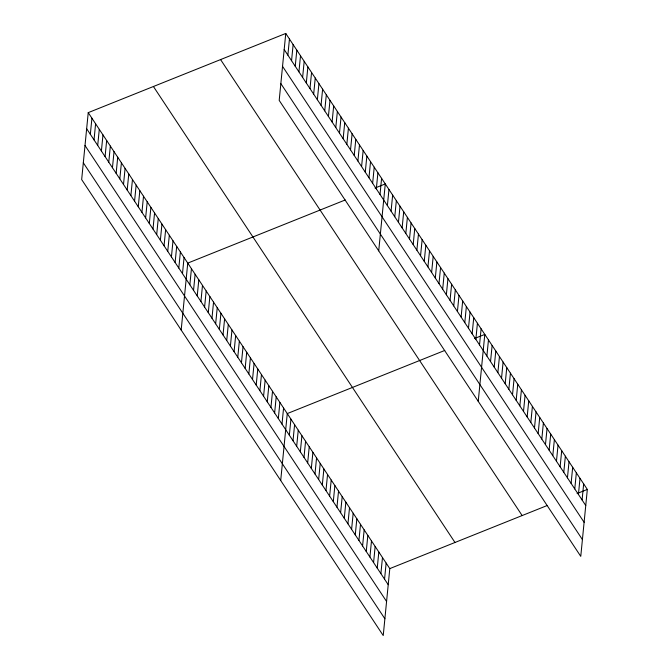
<?xml version="1.0" encoding="UTF-8"?>
<svg xmlns="http://www.w3.org/2000/svg" width="669" height="669" viewBox="0 0 669 669"><rect width="100%" height="100%" fill="white"/><g stroke="black" fill="none" stroke-linecap="round" stroke-linejoin="round"><path stroke-width="1" d="M88.233 112.635L81.668 179.568L383.237 635.55L389.801 568.608L88.233 112.635L285.763 33.45L587.332 489.432L580.767 556.365L279.199 100.392L285.763 33.45M90.34 134.302L91.921 118.204M94.028 139.871L95.6 123.782M97.707 145.449L99.288 129.351M101.395 151.018L102.976 134.921M105.083 156.596L106.664 140.498M108.771 162.166L110.343 146.068M112.451 167.735L114.031 151.646M116.138 173.313L117.719 157.215M119.826 178.882L121.407 162.793M123.514 184.46L125.086 168.362M127.194 190.029L128.774 173.94M130.881 195.607L132.462 179.509M134.569 201.177L136.15 185.079M138.257 206.746L139.829 190.657M141.945 212.324L143.517 196.226M145.625 217.893L147.205 201.804M149.312 223.471L150.893 207.373M153 229.041L154.572 212.951M156.688 234.618L158.26 218.52M160.368 240.188L161.948 224.09M164.056 245.766L165.636 229.668M167.743 251.335L169.324 235.237M171.431 256.904L173.003 240.815M175.111 262.482L176.691 246.384M178.799 268.052L180.379 251.962M182.486 273.629L184.067 257.532M181.182 330.043L187.746 263.109L345.237 199.972M189.854 284.777L191.434 268.679M193.542 290.346L195.122 274.248M197.23 295.915L198.81 279.826M200.917 301.493L202.49 285.395M204.597 307.063L206.177 290.973M208.285 312.64L209.865 296.543M211.973 318.21L213.553 302.12M215.661 323.788L217.233 307.69M219.34 329.357L220.921 313.259M223.028 334.935L224.608 318.837M226.716 340.504L228.296 324.406M230.404 346.074L231.976 329.984M234.083 351.651L235.664 335.554M237.771 357.221L239.351 341.131M241.459 362.799L243.039 346.701M245.147 368.368L246.719 352.27M248.835 373.946L250.407 357.848M252.514 379.515L254.095 363.418M287.871 55.117L289.451 39.019M256.202 385.085L257.782 368.995M291.559 60.695L293.131 44.597M259.89 390.663L261.47 374.565M295.238 66.264L296.819 50.167M263.578 396.232L265.15 380.143M298.926 71.834L300.506 55.744M267.257 401.81L268.838 385.712M302.614 77.412L304.194 61.314M270.945 407.379L272.526 391.29M306.302 82.981L307.874 66.892M274.633 412.957L276.213 396.859M309.99 88.559L311.562 72.461M278.321 418.526L279.893 402.429M313.669 94.128L315.25 78.03M282 424.096L283.581 408.006M317.357 99.706L318.937 83.608M280.704 480.518L287.269 413.576L444.76 350.447M321.045 105.276L322.617 89.178M289.351 435.21L290.931 419.112M324.733 110.845L326.305 94.755M293.014 440.746L294.594 424.656M328.412 116.423L329.993 100.325M296.676 446.282L298.257 430.192M332.1 121.992L333.68 105.903M300.339 451.818L301.911 435.728M335.788 127.57L337.368 111.472M304.002 457.353L305.574 441.264M339.476 133.139L341.048 117.05M307.665 462.898L309.237 446.8M343.155 138.717L344.736 122.619M311.319 468.434L312.9 452.336M346.843 144.287L348.424 128.189M314.982 473.97L316.562 457.872M350.531 149.856L352.111 133.767M318.645 479.506L320.225 463.408M354.219 155.434L355.791 139.336M322.307 485.042L323.888 468.944M357.898 161.003L359.479 144.914M325.97 490.578L327.551 474.488M361.586 166.581L363.167 150.483M329.633 496.114L331.214 480.024M365.274 172.15L366.855 156.061M333.296 501.65L334.868 485.56M368.962 177.728L370.534 161.63M336.959 507.186L338.531 491.096M372.641 183.298L374.222 167.2M340.621 512.73L342.194 496.632M376.329 188.875L377.91 172.778M344.276 518.266L345.856 502.168M380.017 194.445L381.598 178.347M347.939 523.802L349.519 507.704M378.721 250.858L385.277 183.925L375.033 188.031M351.601 529.338L353.182 513.24M387.384 205.592L388.965 189.494M355.264 534.874L356.845 518.776M391.072 211.161L392.653 195.072M358.927 540.41L360.507 524.312M394.76 216.739L396.341 200.641M362.59 545.946L364.17 529.856M398.448 222.309L400.02 206.219M366.252 551.482L367.833 535.392M402.128 227.886L403.708 211.789M369.915 557.018L371.487 540.928M373.578 562.562L375.15 546.464M405.815 233.456L407.396 217.358M377.241 568.098L378.813 552M409.503 239.025L411.084 222.936M380.895 573.634L382.476 557.536M413.191 244.603L414.763 228.505M384.558 579.17L386.138 563.072M416.879 250.173L418.451 234.083M420.558 255.75L422.139 239.653M424.246 261.32L425.827 245.23M427.934 266.898L429.515 250.8M431.622 272.467L433.194 256.369M435.302 278.045L436.882 261.947M438.989 283.614L440.57 267.516M442.677 289.184L444.258 273.094M446.365 294.761L447.937 278.664M450.045 300.331L451.625 284.241M453.733 305.909L455.313 289.811M457.42 311.478L459.001 295.389M461.108 317.056L462.68 300.958M464.788 322.625L466.368 306.527M468.476 328.195L470.056 312.105M472.163 333.772L473.744 317.675M475.851 339.342L477.423 323.252M479.531 344.92L481.111 328.822M478.235 401.333L484.799 334.4L474.555 338.506M486.881 356.025L488.462 339.936M490.544 361.561L492.125 345.472M494.207 367.105L495.788 351.008M497.87 372.641L499.45 356.544M501.533 378.177L503.105 362.08M505.195 383.713L506.768 367.616M508.85 389.249L510.43 373.151M512.513 394.785L514.093 378.687M516.175 400.321L517.756 384.232M519.838 405.857L521.419 389.768M523.501 411.393L525.081 395.304M527.164 416.938L528.744 400.84M530.826 422.474L532.407 406.376M534.489 428.009L536.061 411.912M538.152 433.545L539.724 417.448M541.815 439.081L543.387 422.984M545.469 444.617L547.05 428.52M549.132 450.153L550.712 434.064M552.795 455.689L554.375 439.6M556.457 461.225L558.038 445.136M560.12 466.77L561.701 450.672M563.783 472.306L565.364 456.208M567.446 477.842L569.026 461.744M571.109 483.378L572.681 467.28M574.771 488.914L576.344 472.816M578.434 494.45L580.006 478.352M582.089 499.986L583.669 483.896M389.801 568.608L547.292 505.48M577.088 493.538L587.332 489.432M284.183 49.548L585.751 505.521M282.535 66.323L584.112 522.305M280.846 83.608L582.415 539.59M220.578 59.583L522.146 515.556M153.418 86.502L454.987 542.484M86.652 128.724L388.221 584.706M85.005 145.508L386.582 601.481M83.316 162.793L384.884 618.775"/></g></svg>
